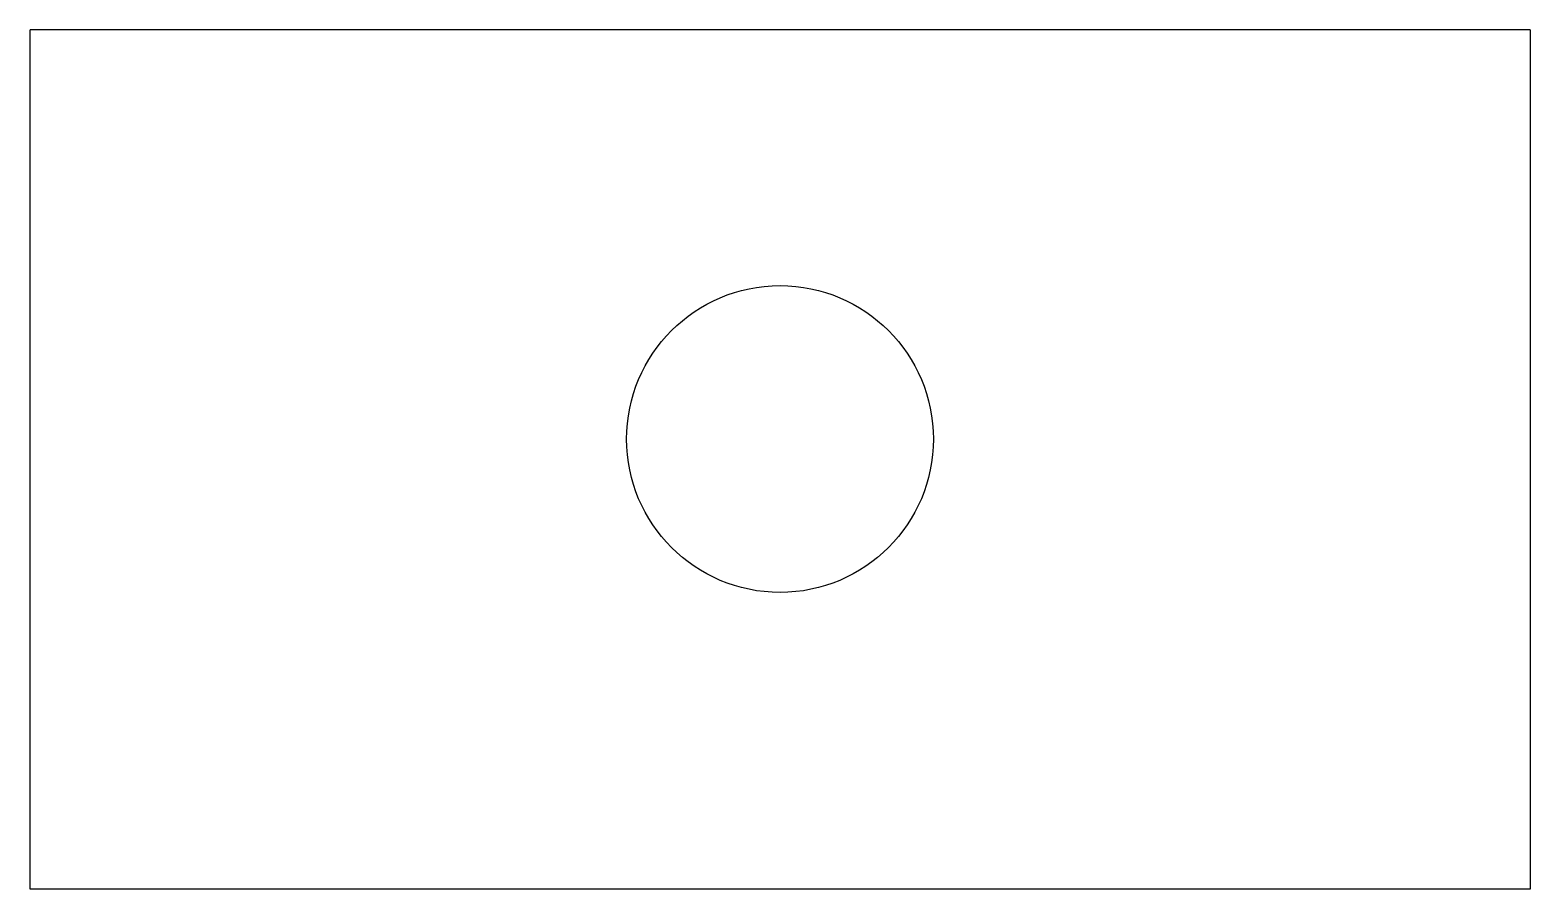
# Model space of a CAD drawing. Header units: millimetres. Extents: x 0 to 44, y -25.2 to 0.
import ezdxf

# ---------------------------------------------------------------- set-up
doc = ezdxf.new("R2010")
doc.units = ezdxf.units.MM
doc.layers.add('flat', color=7, linetype='CONTINUOUS')

msp = doc.modelspace()

# ---------------------------------------------------------------- linework, layer by layer
at = {"layer": 'flat'}
for p, q in [((44, 0), (0, 0)), ((0, 0), (0, -25.2)), ((44, 0), (44, -25.2)), ((44, -25.2), (0, -25.2))]:
    msp.add_line(p, q, dxfattribs=at)
msp.add_circle((22, -12), 4.5, dxfattribs=at)

doc.saveas('drawing.dxf')
